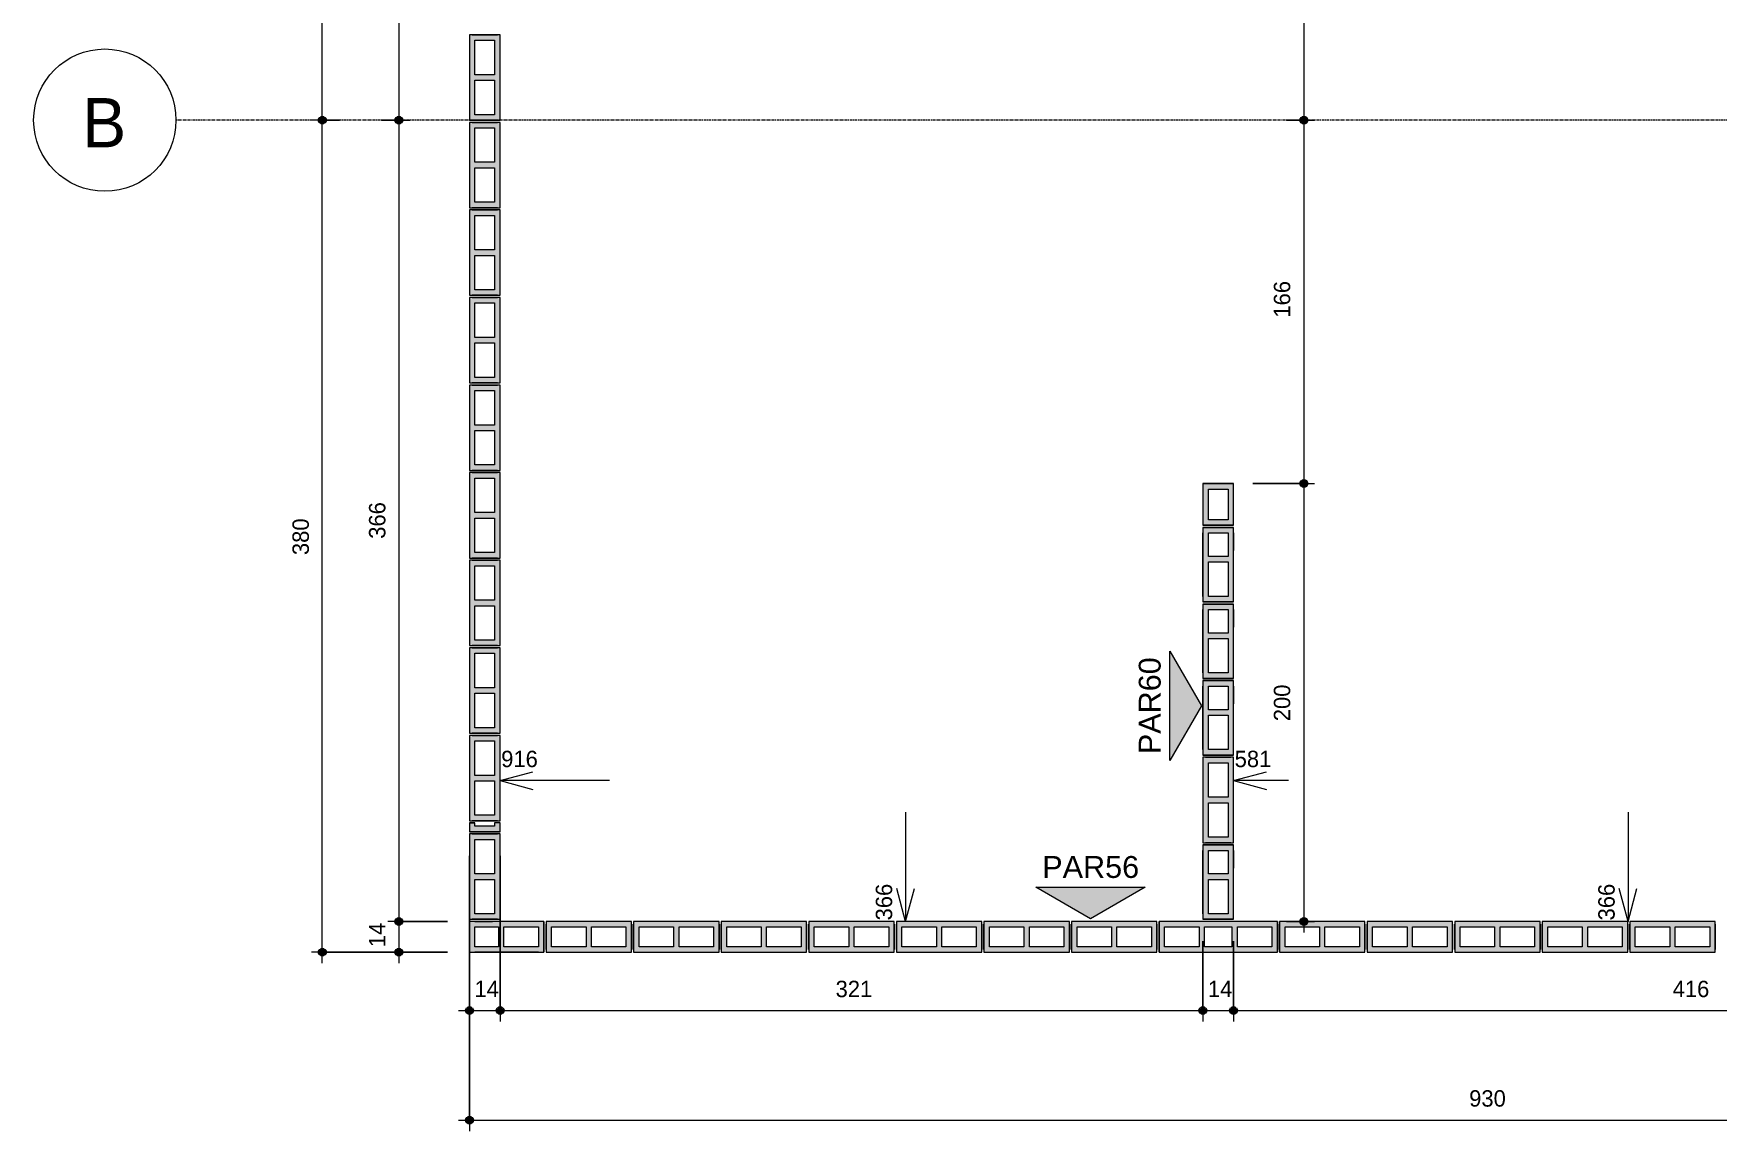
# Model space of a CAD drawing. Header units: centimetres. Extents: x 170 to 14001, y -2277 to 8860.
# Drawn here: x 10862 to 11630, y -594 to -90 of the extents above; entities that cross this region are included whole.
import ezdxf

# ---------------------------------------------------------------- set-up
doc = ezdxf.new("R2010")
doc.units = ezdxf.units.CM
doc.linetypes.add('Linha de eixo', pattern=[2.2225, 1.27, -0.3175, 0.3175, -0.3175])
for name, color, linetype, lineweight, true_color in [('A-ANNO-DIMS-1', 1, 'Continuous', 9, 0xff0000), ('G-ANNO-SYMB-1', 251, 'Continuous', 9, 0x646464), ('S-BEAM-3', 9, 'Continuous', 9, 0xc0c0c0), ('S-BEAM-4', 98, 'Continuous', 9, 0x004000), ('S-BEAM-7', 116, 'Continuous', 9, 0x008040), ('S-BEAM-8', 142, 'Continuous', 9, 0x0080c0), ('S-BEAM-9', 1, 'Continuous', 9, 0xff0000)]:
    doc.layers.add(name, color=color, linetype=linetype, lineweight=lineweight, true_color=true_color)
for name, color, linetype, lineweight in [('A-ANNO-DIMS-50', 7, 'Continuous', 9), ('A-DETL-GENF', 7, 'Continuous', 9), ('G-ANNO-SYMB', 7, 'Continuous', 9), ('S-BEAM', 7, 'Continuous', 9), ('S-BEAM-2', 7, 'Continuous', 13), ('S-GRID-1', 7, 'Linha de eixo', 9), ('S-GRID-IDEN', 7, 'Continuous', 9)]:
    doc.layers.add(name, color=color, linetype=linetype, lineweight=lineweight)
doc.styles.add('Arial', font='arial.ttf', dxfattribs={"height": 10})
doc.styles.add('Bahnschrift_11', font='', dxfattribs={"height": 22.5})
doc.styles.add('Bahnschrift_12', font='', dxfattribs={"height": 7.5})
doc.styles.get('Bahnschrift_11').set_extended_font_data('Bahnschrift')
doc.styles.get('Bahnschrift_12').set_extended_font_data('Bahnschrift')
doc.dimstyles.new('COTA_ACUMULADA', dxfattribs={"dimscale": 30.48, "dimtxt": 8.33133, "dimasz": 0.049213, "dimexe": 0, "dimexo": 0.0625, "dimgap": 0.131234, "dimtad": 0, "dimjust": 2, "dimdec": 0, "dimzin": 0, "dimdsep": 46, "dimtxsty": 'Bahnschrift_12', "dimblk1": 'NONE', "dimblk2": 'OPEN30', "dimsah": 1, "dimcen": 0.09, "dimse1": 1, "dimsd1": 1, "dimazin": 0, "dimtfac": 1, "dimtdec": 4, "dimtix": 1, "dimtmove": 2, "dimatfit": 3, "dimfxl": 0, "dimfxlon": 1, "dimtvp": 1, "dimtolj": 1, "dimtzin": 0, "dimarcsym": 2})
doc.dimstyles.new('Linear_-_2_mm_Arial', dxfattribs={"dimscale": 30.48, "dimtxt": 8.33133, "dimasz": 0.393701, "dimexe": 0.164042, "dimexo": 0.328084, "dimgap": 0.131234, "dimtad": 1, "dimdec": 0, "dimzin": 0, "dimdsep": 46, "dimtxsty": 'Bahnschrift_12', "dimblk1": 'DOTSMALL', "dimblk2": 'DOTSMALL', "dimsah": 1, "dimcen": 0.09, "dimdle": 0.164042, "dimazin": 0, "dimtfac": 1, "dimtdec": 4, "dimtix": 1, "dimtmove": 0, "dimatfit": 3, "dimfxl": 1, "dimtvp": 1, "dimtolj": 1, "dimtzin": 0, "dimarcsym": 2})

# ---------------------------------------------------------------- blocks, each defined once
blk = doc.blocks.new('LEONE - BLOCO 14X39X19 - LEONE - BLOCO 14X39X19-554799-COBERTURA - MODULAÇÃO 2ª FIADA')
at = {"layer": 'S-BEAM-3'}
h = blk.add_hatch(color=256, dxfattribs=at)
h.paths.add_polyline_path([(-19.5, 7), (-19.5, -7), (19.5, -7), (19.5, 7)])
h.paths.add_polyline_path([(-17, -3.48), (-17, 4.5), (-1.25, 4.5), (-1.25, -4.5), (-17, -4.5)])
h.paths.add_polyline_path([(1.25, -0.98), (1.25, 4.5), (17, 4.5), (17, -4.5), (1.25, -4.5), (1.25, -4.16)])
at = {"layer": 'A-DETL-GENF'}
for p, q in [((19.5, 7), (-19.5, 7)), ((-19.5, 7), (-19.5, 0)), ((-19.5, 0), (-19.5, -7)), ((-17, -4.5), (-17, 4.5)), ((-17, 4.5), (-1.25, 4.5)), ((-1.25, 4.5), (-1.25, -4.5)), ((1.25, -4.5), (1.25, 4.5)), ((1.25, 4.5), (17, 4.5)), ((17, 4.5), (17, -4.5)), ((19.5, 0), (19.5, 7)), ((19.5, -7), (19.5, 0)), ((-19.5, -7), (19.5, -7)), ((-1.25, -4.5), (-17, -4.5)), ((17, -4.5), (1.25, -4.5))]:
    blk.add_line(p, q, dxfattribs=at)
at = {"layer": 'S-BEAM-2'}
for p, q in [((-19.5, 7), (-19.5, -7)), ((19.5, 7), (-19.5, 7)), ((-19.5, 7), (-19.5, -7)), ((-19.5, -5.75), (-19.5, 5.75)), ((19.5, -7), (19.5, 7)), ((19.5, -7), (19.5, 7)), ((19.5, 5.75), (19.5, -5.75)), ((-19.5, -7), (19.5, -7))]:
    blk.add_line(p, q, dxfattribs=at)
at = {"layer": 'S-BEAM-3'}
for p, q in [((-17, 4.5), (-1.25, 4.5)), ((-17, -4.5), (-17, 4.5)), ((-1.25, 4.5), (-1.25, -4.5)), ((1.25, 4.5), (17, 4.5)), ((1.25, -4.5), (1.25, 4.5)), ((17, 4.5), (17, -4.5)), ((-1.25, -4.5), (-17, -4.5)), ((17, -4.5), (1.25, -4.5))]:
    blk.add_line(p, q, dxfattribs=at)
blk = doc.blocks.new('LEONE - BLOCO 14x04x4 - LEONE - BLOCO 14x04x19-2843081-COBERTURA - MODULAÇÃO 2ª FIADA')
at = {"layer": 'S-BEAM-7'}
blk.add_hatch(color=256, dxfattribs=at).paths.add_polyline_path([(-2.5, 7), (-2.5, -7), (1.5, -7), (1.5, -4.5), (0, -4.5), (0, 4.5), (1.5, 4.5), (1.5, 7), (0, 7)])
at = {"layer": 'A-DETL-GENF'}
for p, q in [((1.5, 7), (-2.5, 7)), ((-2.5, 7), (-2.5, 0)), ((-2.5, 0), (-2.5, -7)), ((0, 4.5), (1.5, 4.5)), ((0, -4.5), (0, 4.5)), ((1.5, 4.5), (1.5, 7)), ((-2.5, -7), (1.5, -7)), ((1.5, -4.5), (0, -4.5)), ((1.5, -7), (1.5, -4.5))]:
    blk.add_line(p, q, dxfattribs=at)
at = {"layer": 'S-BEAM-2'}
for p, q in [((1.5, 7), (-2.5, 7)), ((-2.5, -7), (-2.5, 7)), ((1.5, 7), (1.5, 4.5)), ((-2.5, -7), (1.5, -7)), ((1.5, -7), (1.5, -4.5))]:
    blk.add_line(p, q, dxfattribs=at)
at = {"layer": 'S-BEAM-3'}
for p, q in [((0, -4.5), (0, 4.5)), ((0, 4.5), (1.5, 4.5)), ((1.5, -4.5), (0, -4.5))]:
    blk.add_line(p, q, dxfattribs=at)
blk = doc.blocks.new('LEONE - BLOCO 14X39X19 - LEONE - BLOCO 14X39X19-V1-COBERTURA - MODULAÇÃO 2ª FIADA')
at = {"layer": 'S-BEAM-3'}
h = blk.add_hatch(color=256, dxfattribs=at)
h.paths.add_polyline_path([(19.5, -7), (19.5, 7), (-19.5, 7), (-19.5, -7)])
h.paths.add_polyline_path([(1.25, -4.5), (1.25, 4.5), (17, 4.5), (17, -4.5)])
h.paths.add_polyline_path([(-1.25, -4.5), (-17, -4.5), (-17, 4.5), (-1.25, 4.5), (-1.25, -4.16)])
at = {"layer": 'A-DETL-GENF'}
for p, q in [((19.5, 7), (-19.5, 7)), ((-19.5, 7), (-19.5, 0)), ((-19.5, 0), (-19.5, -7)), ((-17, -4.5), (-17, 4.5)), ((-17, 4.5), (-1.25, 4.5)), ((-1.25, 4.5), (-1.25, -4.5)), ((1.25, -4.5), (1.25, 4.5)), ((1.25, 4.5), (17, 4.5)), ((17, 4.5), (17, -4.5)), ((19.5, 0), (19.5, 7)), ((19.5, -7), (19.5, 0)), ((-19.5, -7), (19.5, -7)), ((-1.25, -4.5), (-17, -4.5)), ((17, -4.5), (1.25, -4.5))]:
    blk.add_line(p, q, dxfattribs=at)
at = {"layer": 'S-BEAM-2'}
for p, q in [((-19.5, 7), (-19.5, -7)), ((19.5, 7), (-19.5, 7)), ((-19.5, 7), (-19.5, -7)), ((-19.5, -5.75), (-19.5, 5.75)), ((19.5, -7), (19.5, 7)), ((19.5, -7), (19.5, 7)), ((19.5, 5.75), (19.5, -5.75)), ((-19.5, -7), (19.5, -7))]:
    blk.add_line(p, q, dxfattribs=at)
at = {"layer": 'S-BEAM-3'}
for p, q in [((-17, 4.5), (-1.25, 4.5)), ((-17, -4.5), (-17, 4.5)), ((-1.25, 4.5), (-1.25, -4.5)), ((1.25, 4.5), (17, 4.5)), ((1.25, -4.5), (1.25, 4.5)), ((17, 4.5), (17, -4.5)), ((-1.25, -4.5), (-17, -4.5)), ((17, -4.5), (1.25, -4.5))]:
    blk.add_line(p, q, dxfattribs=at)
blk = doc.blocks.new('LEONE - BLOCO 14x34x5 - LEONE - BLOCO 14x34x19-V6-COBERTURA - MODULAÇÃO 2ª FIADA')
at = {"layer": 'S-BEAM-8'}
h = blk.add_hatch(color=256, dxfattribs=at)
h.paths.add_polyline_path([(19.5, 4.5), (19.5, 7), (-14.5, 7), (-14.5, -7), (19.5, -7), (19.5, 4.069)])
h.paths.add_polyline_path([(17, 4.5), (17, -4.5), (1.25, -4.5), (1.25, 4.5), (2.5, 4.5)])
h.paths.add_polyline_path([(-1.25, -4.5), (-12, -4.5), (-12, 4.5), (-1.25, 4.5), (-1.25, 0.5)])
at = {"layer": 'A-DETL-GENF'}
for p, q in [((-14.5, 7), (-14.5, 0)), ((2.5, 7), (-14.5, 7)), ((-14.5, 0), (-14.5, -7)), ((-12, -4.5), (-12, 4.5)), ((-12, 4.5), (-1.25, 4.5)), ((-1.25, 4.5), (-1.25, -4.5)), ((1.25, 4.5), (17, 4.5)), ((1.25, -4.5), (1.25, 4.5)), ((19.5, 7), (2.5, 7)), ((17, 4.5), (17, -4.5)), ((19.5, 0), (19.5, 7)), ((19.5, -7), (19.5, 0)), ((-14.5, -7), (2.5, -7)), ((-1.25, -4.5), (-12, -4.5)), ((17, -4.5), (1.25, -4.5)), ((2.5, -7), (19.5, -7))]:
    blk.add_line(p, q, dxfattribs=at)
at = {"layer": 'S-BEAM-2'}
for p, q in [((-14.5, 7), (-14.5, -7)), ((19.5, 7), (-14.5, 7)), ((-14.5, 7), (-14.5, -7)), ((-14.5, -7), (-14.5, 6.8804)), ((-14.5, 5.75), (-14.5, -5.75)), ((-14.5, -5.75), (-14.5, 5.75)), ((-12, 7), (-3.9375, 7)), ((-12, 7), (-3.9375, 7)), ((17, 7), (-12, 7)), ((19.5, -7), (19.5, 7)), ((19.5, 7), (19.5, -7)), ((19.5, -7), (19.5, 7)), ((19.5, -5.75), (19.5, 5.75)), ((19.5, 5.75), (19.5, -5.75)), ((-14.5, -7), (19.5, -7)), ((-12, -7), (-3.9375, -7)), ((-12, -7), (-3.9375, -7)), ((17, -7), (-12, -7))]:
    blk.add_line(p, q, dxfattribs=at)
at = {"layer": 'S-BEAM-3'}
for p, q in [((-12, 4.5), (-1.25, 4.5)), ((-12, -4.5), (-12, 4.5)), ((-1.25, 4.5), (-1.25, -4.5)), ((1.25, 4.5), (17, 4.5)), ((1.25, -4.5), (1.25, 4.5)), ((17, 4.5), (17, -4.5)), ((-1.25, -4.5), (-12, -4.5)), ((17, -4.5), (1.25, -4.5))]:
    blk.add_line(p, q, dxfattribs=at)
blk = doc.blocks.new('LEONE - BLOCO 14x19x19 - LEONE - BLOCO 14x19x19-V5-COBERTURA - MODULAÇÃO 2ª FIADA')
at = {"layer": 'S-BEAM-9'}
h = blk.add_hatch(color=256, dxfattribs=at)
h.paths.add_polyline_path([(-9.5, 7), (-9.5, -7), (9.5, -7), (9.5, 7), (-8.5, 7)])
h.paths.add_polyline_path([(7, 4.5), (7, -4.5), (-7, -4.5), (-7, 4.5)])
at = {"layer": 'A-DETL-GENF'}
for p, q in [((-9.5, 7), (-9.5, 0)), ((0, 7), (-9.5, 7)), ((-9.5, 0), (-9.5, -7)), ((-7, -4.5), (-7, 4.5)), ((-7, 4.5), (7, 4.5)), ((9.5, 7), (0, 7)), ((7, 4.5), (7, -4.5)), ((9.5, 0), (9.5, 7)), ((9.5, -7), (9.5, 0)), ((-9.5, -7), (0, -7)), ((7, -4.5), (-7, -4.5)), ((0, -7), (9.5, -7))]:
    blk.add_line(p, q, dxfattribs=at)
at = {"layer": 'S-BEAM-2'}
for p, q in [((9.5, 7), (-9.5, 7)), ((-9.5, 7), (-9.5, -7)), ((-9.5, -7), (-9.5, 7)), ((-9.5, 5.75), (-9.5, -5.75)), ((-9.5, -5.75), (-9.5, 5.75)), ((9.5, -7), (9.5, 7)), ((9.5, 7), (9.5, -7)), ((9.5, -5.75), (9.5, 5.75)), ((9.5, 5.75), (9.5, -5.75)), ((-9.5, -7), (9.5, -7))]:
    blk.add_line(p, q, dxfattribs=at)
at = {"layer": 'S-BEAM-3'}
for p, q in [((-7, 4.5), (7, 4.5)), ((-7, -4.5), (-7, 4.5)), ((7, 4.5), (7, -4.5)), ((7, -4.5), (-7, -4.5))]:
    blk.add_line(p, q, dxfattribs=at)
blk = doc.blocks.new('LEONE - BLOCO 14X54X19 - LEONE - BLOCO 14X54X19-557270-COBERTURA - MODULAÇÃO 2ª FIADA')
at = {"layer": 'S-BEAM-4'}
h = blk.add_hatch(color=256, dxfattribs=at)
h.paths.add_polyline_path([(-27, -4.5), (-27, -7), (27, -7), (27, 7), (-27, 7), (-27, 0)])
h.paths.add_polyline_path([(-24.5, 4.5), (-8.75, 4.5), (-8.75, -4.5), (-24.5, -4.5), (-24.5, 0)])
h.paths.add_polyline_path([(-6.25, -2.45), (-6.25, 4.5), (6.25, 4.5), (6.25, -4.5), (-6.25, -4.5)])
h.paths.add_polyline_path([(8.75, -4.5), (8.75, 4.5), (24.5, 4.5), (24.5, -4.5), (9.9, -4.5)])
at = {"layer": 'A-DETL-GENF'}
for p, q in [((-27, 7), (-27, 0)), ((0, 7), (-27, 7)), ((-27, 0), (-27, -7)), ((-24.5, -4.5), (-24.5, 4.5)), ((-24.5, 4.5), (-8.75, 4.5)), ((-8.75, 4.5), (-8.75, -4.5)), ((-6.25, 4.5), (6.25, 4.5)), ((-6.25, -4.5), (-6.25, 4.5)), ((27, 7), (0, 7)), ((6.25, 4.5), (6.25, -4.5)), ((8.75, -4.5), (8.75, 4.5)), ((8.75, 4.5), (24.5, 4.5)), ((24.5, 4.5), (24.5, -4.5)), ((27, 0), (27, 7)), ((-27, -7), (0, -7)), ((-8.75, -4.5), (-24.5, -4.5)), ((6.25, -4.5), (-6.25, -4.5)), ((0, -7), (27, -7)), ((24.5, -4.5), (8.75, -4.5)), ((27, -7), (27, 0))]:
    blk.add_line(p, q, dxfattribs=at)
at = {"layer": 'S-BEAM-2'}
for p, q in [((-27, 7), (-27, -7)), ((27, 7), (-27, 7)), ((-27, 7), (-27, -7)), ((-27, -7), (-27, 6.88)), ((-27, 5.75), (-27, -5.75)), ((-27, -5.75), (-27, 5.75)), ((27, -7), (27, 7)), ((27, 7), (27, -7)), ((27, -7), (27, 7)), ((27, -5.75), (27, 5.75)), ((27, 5.75), (27, -5.75)), ((-27, -7), (27, -7))]:
    blk.add_line(p, q, dxfattribs=at)
at = {"layer": 'S-BEAM-3'}
for p, q in [((-24.5, 4.5), (-8.75, 4.5)), ((-24.5, -4.5), (-24.5, 4.5)), ((-8.75, 4.5), (-8.75, -4.5)), ((-6.25, 4.5), (6.25, 4.5)), ((-6.25, -4.5), (-6.25, 4.5)), ((6.25, 4.5), (6.25, -4.5)), ((8.75, 4.5), (24.5, 4.5)), ((8.75, -4.5), (8.75, 4.5)), ((24.5, 4.5), (24.5, -4.5)), ((-8.75, -4.5), (-24.5, -4.5)), ((6.25, -4.5), (-6.25, -4.5)), ((24.5, -4.5), (8.75, -4.5))]:
    blk.add_line(p, q, dxfattribs=at)
blk = doc.blocks.new('Eixo - M_Cabeça da grade - Círculo-45800-COBERTURA - MODULAÇÃO 2ª FIADA')
at = {"layer": 'S-GRID-IDEN'}
blk.add_circle((0, 0), 0.65, dxfattribs=at)
blk = doc.blocks.new('Elevação - Número de detalhe-142644-COBERTURA - MODULAÇÃO 2ª FIADA')
at = {"layer": 'G-ANNO-SYMB-1'}
blk.add_hatch(color=256, dxfattribs=at).paths.add_polyline_path([(0.5, 0), (-0.5, 0), (0, 0.289)])
at = {"layer": 'G-ANNO-SYMB'}
for p, q in [((0, 0.289), (-0.5, 0)), ((0.5, 0), (0, 0.289)), ((-0.5, 0), (0.5, 0))]:
    blk.add_line(p, q, dxfattribs=at)
blk = doc.blocks.new('DIMBLOCK15-COBERTURA - MODULAÇÃO 2ª FIADA')
at = {"layer": 'A-ANNO-DIMS-50', "lineweight": 35, "true_color": 0xff0000}
h = blk.add_hatch(color=1, dxfattribs=at)
edge = h.paths.add_edge_path()
edge.add_arc((11028.49, 435.24), 1.5, 0, 360)
h = blk.add_hatch(color=1, dxfattribs=at)
edge = h.paths.add_edge_path()
edge.add_arc((11028.49, -129.76), 1.5, 0, 360)
at = {"layer": 'A-ANNO-DIMS-50', "color": 1, "true_color": 0xff0000}
for p, q in [((11020.61, 435.24), (11033.49, 435.24)), ((11028.49, 435.24), (11020.61, 435.24)), ((11028.49, 435.24), (11028.49, -129.76)), ((11020.61, -129.76), (11033.49, -129.76)), ((11028.49, -129.76), (11020.61, -129.76))]:
    blk.add_line(p, q, dxfattribs=at)
at = {"layer": 'A-ANNO-DIMS-50', "color": 1, "lineweight": 35, "true_color": 0xff0000}
for centre in [(11028.49, 435.24), (11028.49, -129.76)]:
    blk.add_circle(centre, 1.5, dxfattribs=at)
at = {"layer": 'A-ANNO-DIMS-50', "color": 0, "insert": (11014.84, 144.35), "char_height": 7.5, "width": 20.1467, "attachment_point": 1, "rotation": 90, "line_spacing_factor": 1.009858, "style": 'Bahnschrift_12'}
blk.add_mtext('565', dxfattribs=at)
blk = doc.blocks.new('_DotSmall')
at = {"color": 0, "linetype": 'ByBlock', "const_width": 0.5}
blk.add_lwpolyline([(-0.0625, 0, 1), (0.0625, 0, 1)], format="xyb", close=True, dxfattribs=at)
blk = doc.blocks.new('DIMBLOCK16-COBERTURA - MODULAÇÃO 2ª FIADA')
at = {"layer": 'A-ANNO-DIMS-50', "lineweight": 35, "true_color": 0xff0000}
h = blk.add_hatch(color=1, dxfattribs=at)
edge = h.paths.add_edge_path()
edge.add_arc((11028.49, -129.76), 1.5, 0, 360)
h = blk.add_hatch(color=1, dxfattribs=at)
edge = h.paths.add_edge_path()
edge.add_arc((11028.49, -495.76), 1.5, 0, 360)
at = {"layer": 'A-ANNO-DIMS-50', "color": 1, "true_color": 0xff0000}
for p, q in [((11020.61, -129.76), (11033.49, -129.76)), ((11028.49, -129.76), (11020.61, -129.76)), ((11028.49, -129.76), (11028.49, -495.76)), ((11050.73, -495.76), (11023.49, -495.76)), ((11028.49, -495.76), (11050.73, -495.76))]:
    blk.add_line(p, q, dxfattribs=at)
at = {"layer": 'A-ANNO-DIMS-50', "color": 1, "lineweight": 35, "true_color": 0xff0000}
for centre in [(11028.49, -129.76), (11028.49, -495.76)]:
    blk.add_circle(centre, 1.5, dxfattribs=at)
at = {"layer": 'A-ANNO-DIMS-50', "color": 0, "insert": (11014.84, -320.96), "char_height": 7.5, "width": 19.6922, "attachment_point": 1, "rotation": 90, "line_spacing_factor": 1.009858, "style": 'Bahnschrift_12'}
blk.add_mtext('366', dxfattribs=at)
blk = doc.blocks.new('DIMBLOCK17-COBERTURA - MODULAÇÃO 2ª FIADA')
at = {"layer": 'A-ANNO-DIMS-50', "lineweight": 35, "true_color": 0xff0000}
h = blk.add_hatch(color=1, dxfattribs=at)
edge = h.paths.add_edge_path()
edge.add_arc((11028.49, -495.76), 1.5, 0, 360)
h = blk.add_hatch(color=1, dxfattribs=at)
edge = h.paths.add_edge_path()
edge.add_arc((11028.49, -509.76), 1.5, 0, 360)
at = {"layer": 'A-ANNO-DIMS-50', "color": 1, "true_color": 0xff0000}
for p, q in [((11050.73, -495.76), (11023.49, -495.76)), ((11028.49, -495.76), (11028.49, -514.76)), ((11028.49, -495.76), (11050.73, -495.76)), ((11050.73, -509.76), (11023.49, -509.76)), ((11028.49, -509.76), (11050.73, -509.76))]:
    blk.add_line(p, q, dxfattribs=at)
at = {"layer": 'A-ANNO-DIMS-50', "color": 1, "lineweight": 35, "true_color": 0xff0000}
for centre in [(11028.49, -495.76), (11028.49, -509.76)]:
    blk.add_circle(centre, 1.5, dxfattribs=at)
at = {"layer": 'A-ANNO-DIMS-50', "color": 0, "insert": (11014.84, -507.49), "char_height": 7.5, "width": 11.3609, "attachment_point": 1, "rotation": 90, "line_spacing_factor": 1.009858, "style": 'Bahnschrift_12'}
blk.add_mtext('14', dxfattribs=at)
blk = doc.blocks.new('DIMBLOCK18-COBERTURA - MODULAÇÃO 2ª FIADA')
at = {"layer": 'A-ANNO-DIMS-50', "lineweight": 35, "true_color": 0xff0000}
h = blk.add_hatch(color=1, dxfattribs=at)
edge = h.paths.add_edge_path()
edge.add_arc((10993.54, -129.76), 1.5, 0, 360)
h = blk.add_hatch(color=1, dxfattribs=at)
edge = h.paths.add_edge_path()
edge.add_arc((10993.54, -509.76), 1.5, 0, 360)
at = {"layer": 'A-ANNO-DIMS-50', "color": 1, "true_color": 0xff0000}
for p, q in [((11001.41, -129.76), (10988.54, -129.76)), ((10993.54, -514.76), (10993.54, -129.76)), ((10993.54, -129.76), (11001.41, -129.76)), ((11050.73, -509.76), (10988.54, -509.76)), ((10993.54, -509.76), (11050.73, -509.76))]:
    blk.add_line(p, q, dxfattribs=at)
at = {"layer": 'A-ANNO-DIMS-50', "color": 1, "lineweight": 35, "true_color": 0xff0000}
for centre in [(10993.54, -129.76), (10993.54, -509.76)]:
    blk.add_circle(centre, 1.5, dxfattribs=at)
at = {"layer": 'A-ANNO-DIMS-50', "color": 0, "insert": (10979.89, -328.4), "char_height": 7.5, "width": 20.7526, "attachment_point": 1, "rotation": 90, "line_spacing_factor": 1.009858, "style": 'Bahnschrift_12'}
blk.add_mtext('380', dxfattribs=at)
blk = doc.blocks.new('DIMBLOCK19-COBERTURA - MODULAÇÃO 2ª FIADA')
at = {"layer": 'A-ANNO-DIMS-50', "lineweight": 35, "true_color": 0xff0000}
h = blk.add_hatch(color=1, dxfattribs=at)
edge = h.paths.add_edge_path()
edge.add_arc((10993.54, 435.24), 1.5, 0, 360)
h = blk.add_hatch(color=1, dxfattribs=at)
edge = h.paths.add_edge_path()
edge.add_arc((10993.54, -129.76), 1.5, 0, 360)
at = {"layer": 'A-ANNO-DIMS-50', "color": 1, "true_color": 0xff0000}
for p, q in [((11001.41, 435.24), (10988.54, 435.24)), ((10993.54, -129.76), (10993.54, 435.24)), ((10993.54, 435.24), (11001.41, 435.24)), ((11001.41, -129.76), (10988.54, -129.76)), ((10993.54, -129.76), (11001.41, -129.76))]:
    blk.add_line(p, q, dxfattribs=at)
at = {"layer": 'A-ANNO-DIMS-50', "color": 1, "lineweight": 35, "true_color": 0xff0000}
for centre in [(10993.54, 435.24), (10993.54, -129.76)]:
    blk.add_circle(centre, 1.5, dxfattribs=at)
at = {"layer": 'A-ANNO-DIMS-50', "color": 0, "insert": (10979.89, 144.35), "char_height": 7.5, "width": 20.1467, "attachment_point": 1, "rotation": 90, "line_spacing_factor": 1.009858, "style": 'Bahnschrift_12'}
blk.add_mtext('565', dxfattribs=at)
blk = doc.blocks.new('DIMBLOCK21-COBERTURA - MODULAÇÃO 2ª FIADA')
at = {"layer": 'A-ANNO-DIMS-50', "lineweight": 35, "true_color": 0xff0000}
h = blk.add_hatch(color=1, dxfattribs=at)
edge = h.paths.add_edge_path()
edge.add_arc((11060.73, -536.46), 1.5, 0, 360)
h = blk.add_hatch(color=1, dxfattribs=at)
edge = h.paths.add_edge_path()
edge.add_arc((11074.73, -536.46), 1.5, 0, 360)
at = {"layer": 'A-ANNO-DIMS-50', "color": 1, "true_color": 0xff0000}
for p, q in [((11060.73, -465.76), (11060.73, -541.46)), ((11060.73, -536.46), (11060.73, -465.76)), ((11074.73, -465.76), (11074.73, -541.46)), ((11074.73, -536.46), (11074.73, -465.76)), ((11055.73, -536.46), (11074.73, -536.46))]:
    blk.add_line(p, q, dxfattribs=at)
at = {"layer": 'A-ANNO-DIMS-50', "color": 1, "lineweight": 35, "true_color": 0xff0000}
for centre in [(11060.73, -536.46), (11074.73, -536.46)]:
    blk.add_circle(centre, 1.5, dxfattribs=at)
at = {"layer": 'A-ANNO-DIMS-50', "color": 0, "insert": (11063, -522.81), "char_height": 7.5, "width": 11.3609, "attachment_point": 1, "line_spacing_factor": 1.009858, "style": 'Bahnschrift_12'}
blk.add_mtext('14', dxfattribs=at)
blk = doc.blocks.new('DIMBLOCK22-COBERTURA - MODULAÇÃO 2ª FIADA')
at = {"layer": 'A-ANNO-DIMS-50', "lineweight": 35, "true_color": 0xff0000}
h = blk.add_hatch(color=1, dxfattribs=at)
edge = h.paths.add_edge_path()
edge.add_arc((11074.73, -536.46), 1.5, 0, 360)
h = blk.add_hatch(color=1, dxfattribs=at)
edge = h.paths.add_edge_path()
edge.add_arc((11395.73, -536.46), 1.5, 0, 360)
at = {"layer": 'A-ANNO-DIMS-50', "color": 1, "true_color": 0xff0000}
for p, q in [((11074.73, -465.76), (11074.73, -541.46)), ((11074.73, -536.46), (11074.73, -465.76)), ((11395.73, -504.76), (11395.73, -541.46)), ((11395.73, -536.46), (11395.73, -504.76)), ((11074.73, -536.46), (11395.73, -536.46))]:
    blk.add_line(p, q, dxfattribs=at)
at = {"layer": 'A-ANNO-DIMS-50', "color": 1, "lineweight": 35, "true_color": 0xff0000}
for centre in [(11074.73, -536.46), (11395.73, -536.46)]:
    blk.add_circle(centre, 1.5, dxfattribs=at)
at = {"layer": 'A-ANNO-DIMS-50', "color": 0, "insert": (11227.97, -522.81), "char_height": 7.5, "width": 17.4201, "attachment_point": 1, "line_spacing_factor": 1.009858, "style": 'Bahnschrift_12'}
blk.add_mtext('321', dxfattribs=at)
blk = doc.blocks.new('DIMBLOCK23-COBERTURA - MODULAÇÃO 2ª FIADA')
at = {"layer": 'A-ANNO-DIMS-50', "lineweight": 35, "true_color": 0xff0000}
h = blk.add_hatch(color=1, dxfattribs=at)
edge = h.paths.add_edge_path()
edge.add_arc((11395.73, -536.46), 1.5, 0, 360)
h = blk.add_hatch(color=1, dxfattribs=at)
edge = h.paths.add_edge_path()
edge.add_arc((11409.73, -536.46), 1.5, 0, 360)
at = {"layer": 'A-ANNO-DIMS-50', "color": 1, "true_color": 0xff0000}
for p, q in [((11395.73, -504.76), (11395.73, -541.46)), ((11395.73, -536.46), (11395.73, -504.76)), ((11409.73, -504.76), (11409.73, -541.46)), ((11409.73, -536.46), (11409.73, -504.76)), ((11395.73, -536.46), (11409.73, -536.46))]:
    blk.add_line(p, q, dxfattribs=at)
at = {"layer": 'A-ANNO-DIMS-50', "color": 1, "lineweight": 35, "true_color": 0xff0000}
for centre in [(11395.73, -536.46), (11409.73, -536.46)]:
    blk.add_circle(centre, 1.5, dxfattribs=at)
at = {"layer": 'A-ANNO-DIMS-50', "color": 0, "insert": (11398, -522.81), "char_height": 7.5, "width": 11.3609, "attachment_point": 1, "line_spacing_factor": 1.009858, "style": 'Bahnschrift_12'}
blk.add_mtext('14', dxfattribs=at)
blk = doc.blocks.new('DIMBLOCK24-COBERTURA - MODULAÇÃO 2ª FIADA')
at = {"layer": 'A-ANNO-DIMS-50', "lineweight": 35, "true_color": 0xff0000}
h = blk.add_hatch(color=1, dxfattribs=at)
edge = h.paths.add_edge_path()
edge.add_arc((11409.73, -536.46), 1.5, 0, 360)
h = blk.add_hatch(color=1, dxfattribs=at)
edge = h.paths.add_edge_path()
edge.add_arc((11825.73, -536.46), 1.5, 0, 360)
at = {"layer": 'A-ANNO-DIMS-50', "color": 1, "true_color": 0xff0000}
for p, q in [((11409.73, -504.76), (11409.73, -541.46)), ((11409.73, -536.46), (11409.73, -504.76)), ((11825.73, -519.76), (11825.73, -541.46)), ((11825.73, -536.46), (11825.73, -519.76)), ((11409.73, -536.46), (11825.73, -536.46))]:
    blk.add_line(p, q, dxfattribs=at)
at = {"layer": 'A-ANNO-DIMS-50', "color": 1, "lineweight": 35, "true_color": 0xff0000}
for centre in [(11409.73, -536.46), (11825.73, -536.46)]:
    blk.add_circle(centre, 1.5, dxfattribs=at)
at = {"layer": 'A-ANNO-DIMS-50', "color": 0, "insert": (11610.28, -522.81), "char_height": 7.5, "width": 17.8745, "attachment_point": 1, "line_spacing_factor": 1.009858, "style": 'Bahnschrift_12'}
blk.add_mtext('416', dxfattribs=at)
blk = doc.blocks.new('DIMBLOCK34-COBERTURA - MODULAÇÃO 2ª FIADA')
at = {"layer": 'A-ANNO-DIMS-50', "lineweight": 35, "true_color": 0xff0000}
h = blk.add_hatch(color=1, dxfattribs=at)
edge = h.paths.add_edge_path()
edge.add_arc((11060.73, -586.46), 1.5, 0, 360)
h = blk.add_hatch(color=1, dxfattribs=at)
edge = h.paths.add_edge_path()
edge.add_arc((11990.73, -586.46), 1.5, 0, 360)
at = {"layer": 'A-ANNO-DIMS-50', "color": 1, "true_color": 0xff0000}
for p, q in [((11060.73, -518.51), (11060.73, -591.46)), ((11060.73, -586.46), (11060.73, -518.51)), ((11990.73, -594.34), (11990.73, -581.46)), ((11055.73, -586.46), (11990.73, -586.46)), ((11990.73, -586.46), (11990.73, -594.34))]:
    blk.add_line(p, q, dxfattribs=at)
at = {"layer": 'A-ANNO-DIMS-50', "color": 1, "lineweight": 35, "true_color": 0xff0000}
for centre in [(11060.73, -586.46), (11990.73, -586.46)]:
    blk.add_circle(centre, 1.5, dxfattribs=at)
at = {"layer": 'A-ANNO-DIMS-50', "color": 0, "insert": (11517.34, -572.81), "char_height": 7.5, "width": 20.1467, "attachment_point": 1, "line_spacing_factor": 1.009858, "style": 'Bahnschrift_12'}
blk.add_mtext('930', dxfattribs=at)
blk = doc.blocks.new('DIMBLOCK47-COBERTURA - MODULAÇÃO 2ª FIADA')
at = {"layer": 'A-ANNO-DIMS-50', "lineweight": 35, "true_color": 0xff0000}
h = blk.add_hatch(color=1, dxfattribs=at)
edge = h.paths.add_edge_path()
edge.add_arc((11441.77, 435.24), 1.5, 0, 360)
h = blk.add_hatch(color=1, dxfattribs=at)
edge = h.paths.add_edge_path()
edge.add_arc((11441.77, -129.76), 1.5, 0, 360)
at = {"layer": 'A-ANNO-DIMS-50', "color": 1, "true_color": 0xff0000}
for p, q in [((11433.89, 435.24), (11446.77, 435.24)), ((11441.77, 435.24), (11433.89, 435.24)), ((11441.77, 435.24), (11441.77, -129.76)), ((11433.89, -129.76), (11446.77, -129.76)), ((11441.77, -129.76), (11433.89, -129.76))]:
    blk.add_line(p, q, dxfattribs=at)
at = {"layer": 'A-ANNO-DIMS-50', "color": 1, "lineweight": 35, "true_color": 0xff0000}
for centre in [(11441.77, 435.24), (11441.77, -129.76)]:
    blk.add_circle(centre, 1.5, dxfattribs=at)
at = {"layer": 'A-ANNO-DIMS-50', "color": 0, "insert": (11428.12, 144.35), "char_height": 7.5, "width": 20.1467, "attachment_point": 1, "rotation": 90, "line_spacing_factor": 1.009858, "style": 'Bahnschrift_12'}
blk.add_mtext('565', dxfattribs=at)
blk = doc.blocks.new('DIMBLOCK48-COBERTURA - MODULAÇÃO 2ª FIADA')
at = {"layer": 'A-ANNO-DIMS-50', "lineweight": 35, "true_color": 0xff0000}
h = blk.add_hatch(color=1, dxfattribs=at)
edge = h.paths.add_edge_path()
edge.add_arc((11441.77, -129.76), 1.5, 0, 360)
h = blk.add_hatch(color=1, dxfattribs=at)
edge = h.paths.add_edge_path()
edge.add_arc((11441.77, -295.76), 1.5, 0, 360)
at = {"layer": 'A-ANNO-DIMS-50', "color": 1, "true_color": 0xff0000}
for p, q in [((11433.89, -129.76), (11446.77, -129.76)), ((11441.77, -129.76), (11433.89, -129.76)), ((11441.77, -129.76), (11441.77, -295.76)), ((11418.48, -295.76), (11446.77, -295.76)), ((11441.77, -295.76), (11418.48, -295.76))]:
    blk.add_line(p, q, dxfattribs=at)
at = {"layer": 'A-ANNO-DIMS-50', "color": 1, "lineweight": 35, "true_color": 0xff0000}
for centre in [(11441.77, -129.76), (11441.77, -295.76)]:
    blk.add_circle(centre, 1.5, dxfattribs=at)
at = {"layer": 'A-ANNO-DIMS-50', "color": 0, "insert": (11428.12, -219.95), "char_height": 7.5, "width": 17.2686, "attachment_point": 1, "rotation": 90, "line_spacing_factor": 1.009858, "style": 'Bahnschrift_12'}
blk.add_mtext('166', dxfattribs=at)
blk = doc.blocks.new('DIMBLOCK49-COBERTURA - MODULAÇÃO 2ª FIADA')
at = {"layer": 'A-ANNO-DIMS-50', "lineweight": 35, "true_color": 0xff0000}
h = blk.add_hatch(color=1, dxfattribs=at)
edge = h.paths.add_edge_path()
edge.add_arc((11441.77, -295.76), 1.5, 0, 360)
h = blk.add_hatch(color=1, dxfattribs=at)
edge = h.paths.add_edge_path()
edge.add_arc((11441.77, -495.76), 1.5, 0, 360)
at = {"layer": 'A-ANNO-DIMS-50', "color": 1, "true_color": 0xff0000}
for p, q in [((11418.48, -295.76), (11446.77, -295.76)), ((11441.77, -295.76), (11418.48, -295.76)), ((11441.77, -295.76), (11441.77, -500.76)), ((11433.89, -495.76), (11446.77, -495.76)), ((11441.77, -495.76), (11433.89, -495.76))]:
    blk.add_line(p, q, dxfattribs=at)
at = {"layer": 'A-ANNO-DIMS-50', "color": 1, "lineweight": 35, "true_color": 0xff0000}
for centre in [(11441.77, -295.76), (11441.77, -495.76)]:
    blk.add_circle(centre, 1.5, dxfattribs=at)
at = {"layer": 'A-ANNO-DIMS-50', "color": 0, "insert": (11428.12, -404.28), "char_height": 7.5, "width": 20.4496, "attachment_point": 1, "rotation": 90, "line_spacing_factor": 1.009858, "style": 'Bahnschrift_12'}
blk.add_mtext('200', dxfattribs=at)
blk = doc.blocks.new('DIMBLOCK91-COBERTURA - MODULAÇÃO 2ª FIADA')
at = {"layer": 'A-ANNO-DIMS-50', "color": 1, "true_color": 0xff0000}
for p, q in [((11259.94, -445.76), (11259.94, -495.76)), ((11259.94, -495.76), (11255.92, -480.76)), ((11259.94, -495.76), (11263.96, -480.76)), ((11259.94, -495.76), (11259.94, -495.76)), ((11259.94, -495.76), (11259.94, -495.76))]:
    blk.add_line(p, q, dxfattribs=at)
at = {"layer": 'A-ANNO-DIMS-50', "color": 0, "insert": (11246.3, -495.26), "char_height": 7.5, "width": 19.6922, "attachment_point": 1, "rotation": 90, "line_spacing_factor": 1.009858, "style": 'Bahnschrift_12'}
blk.add_mtext('366', dxfattribs=at)
blk = doc.blocks.new('_None')
blk = doc.blocks.new('_Open30')
at = {"color": 0, "linetype": 'ByBlock', "lineweight": -2}
for p, q in [((-1, 0.27), (0, 0)), ((0, 0), (-1, -0.27)), ((0, 0), (-1, 0))]:
    blk.add_line(p, q, dxfattribs=at)
blk = doc.blocks.new('DIMBLOCK95-COBERTURA - MODULAÇÃO 2ª FIADA')
at = {"layer": 'A-ANNO-DIMS-50', "color": 1, "true_color": 0xff0000}
for p, q in [((11589.94, -445.76), (11589.94, -495.76)), ((11589.94, -495.76), (11585.92, -480.76)), ((11589.94, -495.76), (11593.96, -480.76)), ((11589.94, -495.76), (11589.94, -495.76)), ((11589.94, -495.76), (11589.94, -495.76))]:
    blk.add_line(p, q, dxfattribs=at)
at = {"layer": 'A-ANNO-DIMS-50', "color": 0, "insert": (11576.3, -495.26), "char_height": 7.5, "width": 19.6922, "attachment_point": 1, "rotation": 90, "line_spacing_factor": 1.009858, "style": 'Bahnschrift_12'}
blk.add_mtext('366', dxfattribs=at)
blk = doc.blocks.new('DIMBLOCK127-COBERTURA - MODULAÇÃO 2ª FIADA')
at = {"layer": 'A-ANNO-DIMS-50', "color": 1, "true_color": 0xff0000}
for p, q in [((11409.73, -431.4), (11424.73, -427.39)), ((11409.73, -431.4), (11424.73, -435.42)), ((11434.79, -431.4), (11409.73, -431.4)), ((11409.73, -431.4), (11409.73, -431.4)), ((11409.73, -431.4), (11409.73, -431.4))]:
    blk.add_line(p, q, dxfattribs=at)
at = {"layer": 'A-ANNO-DIMS-50', "color": 0, "insert": (11410.23, -417.76), "char_height": 7.5, "width": 18.1774, "attachment_point": 1, "line_spacing_factor": 1.009858, "style": 'Bahnschrift_12'}
blk.add_mtext('581', dxfattribs=at)
blk = doc.blocks.new('DIMBLOCK128-COBERTURA - MODULAÇÃO 2ª FIADA')
at = {"layer": 'A-ANNO-DIMS-50', "color": 1, "true_color": 0xff0000}
for p, q in [((11074.73, -431.4), (11089.73, -427.39)), ((11074.73, -431.4), (11089.73, -435.42)), ((11124.73, -431.4), (11074.73, -431.4)), ((11074.73, -431.4), (11074.73, -431.4)), ((11074.73, -431.4), (11074.73, -431.4))]:
    blk.add_line(p, q, dxfattribs=at)
at = {"layer": 'A-ANNO-DIMS-50', "color": 0, "insert": (11075.23, -417.76), "char_height": 7.5, "width": 17.2686, "attachment_point": 1, "line_spacing_factor": 1.009858, "style": 'Bahnschrift_12'}
blk.add_mtext('916', dxfattribs=at)

msp = doc.modelspace()

# ---------------------------------------------------------------- linework, layer by layer
at = {"layer": 'S-GRID-1'}
msp.add_line((13936, -129.76), (10926.69, -129.76), dxfattribs=at)

# ---------------------------------------------------------------- block references
at = {"layer": 'G-ANNO-SYMB', "extrusion": (0, 0, -1), "xscale": 49.99999999999998, "yscale": 49.99999999999998, "zscale": 49.99999999999998}
for p, rotation in [((-11380.62, -397.26), 90.00000000000068), ((-11344.43, -480.04), 180)]:
    msp.add_blockref('Elevação - Número de detalhe-142644-COBERTURA - MODULAÇÃO 2ª FIADA', p, dxfattribs=dict(at, rotation=rotation))
at = {"layer": 'S-BEAM'}
for name, p, rotation in [('LEONE - BLOCO 14X39X19 - LEONE - BLOCO 14X39X19-554799-COBERTURA - MODULAÇÃO 2ª FIADA', (11067.73, -110.26), 89.9999999999999), ('LEONE - BLOCO 14X39X19 - LEONE - BLOCO 14X39X19-554799-COBERTURA - MODULAÇÃO 2ª FIADA', (11067.73, -150.26), 89.9999999999999), ('LEONE - BLOCO 14X39X19 - LEONE - BLOCO 14X39X19-554799-COBERTURA - MODULAÇÃO 2ª FIADA', (11067.73, -190.26), 89.9999999999999), ('LEONE - BLOCO 14X39X19 - LEONE - BLOCO 14X39X19-554799-COBERTURA - MODULAÇÃO 2ª FIADA', (11067.73, -230.26), 89.9999999999999), ('LEONE - BLOCO 14X39X19 - LEONE - BLOCO 14X39X19-554799-COBERTURA - MODULAÇÃO 2ª FIADA', (11067.73, -270.26), 89.9999999999999), ('LEONE - BLOCO 14X39X19 - LEONE - BLOCO 14X39X19-554799-COBERTURA - MODULAÇÃO 2ª FIADA', (11067.73, -310.26), 89.9999999999999), ('LEONE - BLOCO 14x19x19 - LEONE - BLOCO 14x19x19-V5-COBERTURA - MODULAÇÃO 2ª FIADA', (11402.73, -305.26), 269.9999999999991), ('LEONE - BLOCO 14x34x5 - LEONE - BLOCO 14x34x19-V6-COBERTURA - MODULAÇÃO 2ª FIADA', (11402.73, -330.26), 269.9999999999991), ('LEONE - BLOCO 14X39X19 - LEONE - BLOCO 14X39X19-554799-COBERTURA - MODULAÇÃO 2ª FIADA', (11067.73, -350.26), 89.9999999999999), ('LEONE - BLOCO 14x34x5 - LEONE - BLOCO 14x34x19-V6-COBERTURA - MODULAÇÃO 2ª FIADA', (11402.73, -365.26), 269.9999999999991), ('LEONE - BLOCO 14X39X19 - LEONE - BLOCO 14X39X19-554799-COBERTURA - MODULAÇÃO 2ª FIADA', (11067.73, -390.26), 89.9999999999999), ('LEONE - BLOCO 14x34x5 - LEONE - BLOCO 14x34x19-V6-COBERTURA - MODULAÇÃO 2ª FIADA', (11402.73, -400.26), 269.9999999999991), ('LEONE - BLOCO 14X39X19 - LEONE - BLOCO 14X39X19-554799-COBERTURA - MODULAÇÃO 2ª FIADA', (11067.73, -430.26), 89.9999999999999), ('LEONE - BLOCO 14X39X19 - LEONE - BLOCO 14X39X19-V1-COBERTURA - MODULAÇÃO 2ª FIADA', (11402.73, -440.26), 269.9999999999995), ('LEONE - BLOCO 14x04x4 - LEONE - BLOCO 14x04x19-2843081-COBERTURA - MODULAÇÃO 2ª FIADA', (11067.73, -452.26), 89.9999999999999), ('LEONE - BLOCO 14X39X19 - LEONE - BLOCO 14X39X19-554799-COBERTURA - MODULAÇÃO 2ª FIADA', (11067.73, -475.26), 89.9999999999999), ('LEONE - BLOCO 14x34x5 - LEONE - BLOCO 14x34x19-V6-COBERTURA - MODULAÇÃO 2ª FIADA', (11402.73, -475.26), 269.9999999999994), ('LEONE - BLOCO 14X39X19 - LEONE - BLOCO 14X39X19-554799-COBERTURA - MODULAÇÃO 2ª FIADA', (11355.23, -502.76), 180), ('LEONE - BLOCO 14X54X19 - LEONE - BLOCO 14X54X19-557270-COBERTURA - MODULAÇÃO 2ª FIADA', (11402.73, -502.76), 180)]:
    msp.add_blockref(name, p, dxfattribs=dict(at, rotation=rotation))
for name, p in [('LEONE - BLOCO 14x34x5 - LEONE - BLOCO 14x34x19-V6-COBERTURA - MODULAÇÃO 2ª FIADA', (11075.23, -502.76)), ('LEONE - BLOCO 14X39X19 - LEONE - BLOCO 14X39X19-V1-COBERTURA - MODULAÇÃO 2ª FIADA', (11115.23, -502.76)), ('LEONE - BLOCO 14X39X19 - LEONE - BLOCO 14X39X19-V1-COBERTURA - MODULAÇÃO 2ª FIADA', (11155.23, -502.76)), ('LEONE - BLOCO 14X39X19 - LEONE - BLOCO 14X39X19-554799-COBERTURA - MODULAÇÃO 2ª FIADA', (11195.23, -502.76)), ('LEONE - BLOCO 14X39X19 - LEONE - BLOCO 14X39X19-554799-COBERTURA - MODULAÇÃO 2ª FIADA', (11235.23, -502.76)), ('LEONE - BLOCO 14X39X19 - LEONE - BLOCO 14X39X19-554799-COBERTURA - MODULAÇÃO 2ª FIADA', (11275.23, -502.76)), ('LEONE - BLOCO 14X39X19 - LEONE - BLOCO 14X39X19-554799-COBERTURA - MODULAÇÃO 2ª FIADA', (11315.23, -502.76)), ('LEONE - BLOCO 14X39X19 - LEONE - BLOCO 14X39X19-V1-COBERTURA - MODULAÇÃO 2ª FIADA', (11450.23, -502.76)), ('LEONE - BLOCO 14X39X19 - LEONE - BLOCO 14X39X19-554799-COBERTURA - MODULAÇÃO 2ª FIADA', (11490.23, -502.76)), ('LEONE - BLOCO 14X39X19 - LEONE - BLOCO 14X39X19-554799-COBERTURA - MODULAÇÃO 2ª FIADA', (11530.23, -502.76)), ('LEONE - BLOCO 14X39X19 - LEONE - BLOCO 14X39X19-554799-COBERTURA - MODULAÇÃO 2ª FIADA', (11570.23, -502.76)), ('LEONE - BLOCO 14X39X19 - LEONE - BLOCO 14X39X19-554799-COBERTURA - MODULAÇÃO 2ª FIADA', (11610.23, -502.76))]:
    msp.add_blockref(name, p, dxfattribs=at)
at = {"layer": 'S-GRID-IDEN', "xscale": 49.99999999999998, "yscale": 49.99999999999998, "zscale": 49.99999999999998, "rotation": 89.99999999999982}
msp.add_blockref('Eixo - M_Cabeça da grade - Círculo-45800-COBERTURA - MODULAÇÃO 2ª FIADA', (10894.19, -129.76), dxfattribs=at)

# ---------------------------------------------------------------- texts
at = {"layer": 'G-ANNO-SYMB', "insert": (11366.43, -419.34), "char_height": 10, "width": 54.9156, "attachment_point": 1, "rotation": 90, "style": 'Arial'}
msp.add_mtext('PAR60', dxfattribs=at)
at = {"layer": 'G-ANNO-SYMB', "insert": (11322.35, -465.85), "char_height": 10, "width": 54.9156, "attachment_point": 1, "style": 'Arial'}
msp.add_mtext('PAR56', dxfattribs=at)

# ---------------------------------------------------------------- dimensions: what is measured, and where the dimension line sits
at = {"layer": 'A-ANNO-DIMS-1'}
for base, p1, p2, override, picture, middle in [((10993.54, 435.24), (10991.41, -129.76), (10991.41, 435.24), {"dimpost": '<>', "dimfxl": 565}, 'DIMBLOCK19-COBERTURA - MODULAÇÃO 2ª FIADA', (10985.75, 152.74)), ((11028.49, -129.76), (11030.61, 435.24), (11030.61, -129.76), {"dimpost": '<>', "dimfxl": 565}, 'DIMBLOCK15-COBERTURA - MODULAÇÃO 2ª FIADA', (11020.7, 152.74)), ((11441.77, -129.76), (11443.89, 435.24), (11443.89, -129.76), {"dimpost": '<>', "dimfxl": 565}, 'DIMBLOCK47-COBERTURA - MODULAÇÃO 2ª FIADA', (11433.98, 152.74)), ((10993.54, -129.76), (11060.73, -509.76), (10991.41, -129.76), {"dimpost": '<>', "dimfxl": 386.270377}, 'DIMBLOCK18-COBERTURA - MODULAÇÃO 2ª FIADA', (10985.7, -319.76)), ((11028.49, -495.76), (11030.61, -129.76), (11060.73, -495.76), {"dimpost": '<>', "dimfxl": 367.237306}, 'DIMBLOCK16-COBERTURA - MODULAÇÃO 2ª FIADA', (11020.66, -312.76)), ((11441.77, -295.76), (11443.89, -129.76), (11408.48, -295.76), {"dimpost": '<>', "dimfxl": 169.733807}, 'DIMBLOCK48-COBERTURA - MODULAÇÃO 2ª FIADA', (11433.98, -212.76)), ((11441.77, -495.76), (11408.48, -295.76), (11443.89, -495.76), {"dimpost": '<>', "dimfxl": 203.109737}, 'DIMBLOCK49-COBERTURA - MODULAÇÃO 2ª FIADA', (11433.93, -395.76)), ((11028.49, -509.76), (11060.73, -495.76), (11060.73, -509.76), {"dimpost": '<>', "dimfxl": 14}, 'DIMBLOCK17-COBERTURA - MODULAÇÃO 2ª FIADA', (11020.74, -502.76))]:
    dim = msp.add_linear_dim(base=base, p1=p1, p2=p2, angle=90, dimstyle='Linear_-_2_mm_Arial', override=override, dxfattribs=at)
    dim.commit()
    dim.dimension.update_dxf_attribs({"geometry": picture, "text_midpoint": middle})
for base, p1, p2, picture, middle in [((11259.94, -495.76), (11259.94, -129.76), (11259.94, -495.76), 'DIMBLOCK91-COBERTURA - MODULAÇÃO 2ª FIADA', (11251.3, -485.41)), ((11589.94, -495.76), (11589.94, -129.76), (11589.94, -495.76), 'DIMBLOCK95-COBERTURA - MODULAÇÃO 2ª FIADA', (11581.3, -485.41))]:
    dim = msp.add_linear_dim(base=base, p1=p1, p2=p2, angle=90, dimstyle='COTA_ACUMULADA', override={"dimpost": '<>', "dimfxl": 366}, dxfattribs=at)
    dim.commit()
    dim.dimension.update_dxf_attribs({"geometry": picture, "text_midpoint": middle, "dimtype": 160, "text_rotation": 90})
for base, p2, override, picture, middle in [((11074.73, -431.4), (11074.73, -431.4), {"dimpost": '<>', "dimfxl": 916}, 'DIMBLOCK128-COBERTURA - MODULAÇÃO 2ª FIADA', (11083.87, -422.76)), ((11409.73, -431.4), (11409.73, -431.4), {"dimpost": '<>', "dimfxl": 581}, 'DIMBLOCK127-COBERTURA - MODULAÇÃO 2ª FIADA', (11419.32, -422.76))]:
    dim = msp.add_linear_dim(base=base, p1=(11990.73, -431.4), p2=p2, dimstyle='COTA_ACUMULADA', override=override, dxfattribs=at)
    dim.commit()
    dim.dimension.update_dxf_attribs({"geometry": picture, "text_midpoint": middle, "dimtype": 160})
for base, p1, p2, override, picture, middle in [((11074.73, -536.46), (11060.73, -455.76), (11074.73, -455.76), {"dimpost": '<>', "dimfxl": 14}, 'DIMBLOCK21-COBERTURA - MODULAÇÃO 2ª FIADA', (11067.73, -528.71)), ((11395.73, -536.46), (11074.73, -455.76), (11395.73, -494.76), {"dimpost": '<>', "dimfxl": 323.36048}, 'DIMBLOCK22-COBERTURA - MODULAÇÃO 2ª FIADA', (11235.23, -528.63)), ((11409.73, -536.46), (11395.73, -494.76), (11409.73, -494.76), {"dimpost": '<>', "dimfxl": 14}, 'DIMBLOCK23-COBERTURA - MODULAÇÃO 2ª FIADA', (11402.73, -528.71)), ((11825.73, -536.46), (11409.73, -494.76), (11825.73, -509.76), {"dimpost": '<>', "dimfxl": 416.270345}, 'DIMBLOCK24-COBERTURA - MODULAÇÃO 2ª FIADA', (11617.73, -528.67)), ((11990.73, -586.46), (11060.73, -508.51), (11990.73, -584.34), {"dimpost": '<>', "dimfxl": 933.086471}, 'DIMBLOCK34-COBERTURA - MODULAÇÃO 2ª FIADA', (11525.73, -578.62))]:
    dim = msp.add_linear_dim(base=base, p1=p1, p2=p2, dimstyle='Linear_-_2_mm_Arial', override=override, dxfattribs=at)
    dim.commit()
    dim.dimension.update_dxf_attribs({"geometry": picture, "text_midpoint": middle})

# ---------------------------------------------------------------- next in the draw order: texts
at = {"layer": 'S-GRID-IDEN', "insert": (10883.9, -119.66), "char_height": 22.5, "width": 24.8523, "attachment_point": 1, "style": 'Bahnschrift_11', "bg_fill": 3, "box_fill_scale": 1.25, "bg_fill_color": 9, "bg_fill_true_color": 13158600, "bg_fill_transparency": 0}
msp.add_mtext('B', dxfattribs=at)

doc.saveas('drawing.dxf')
